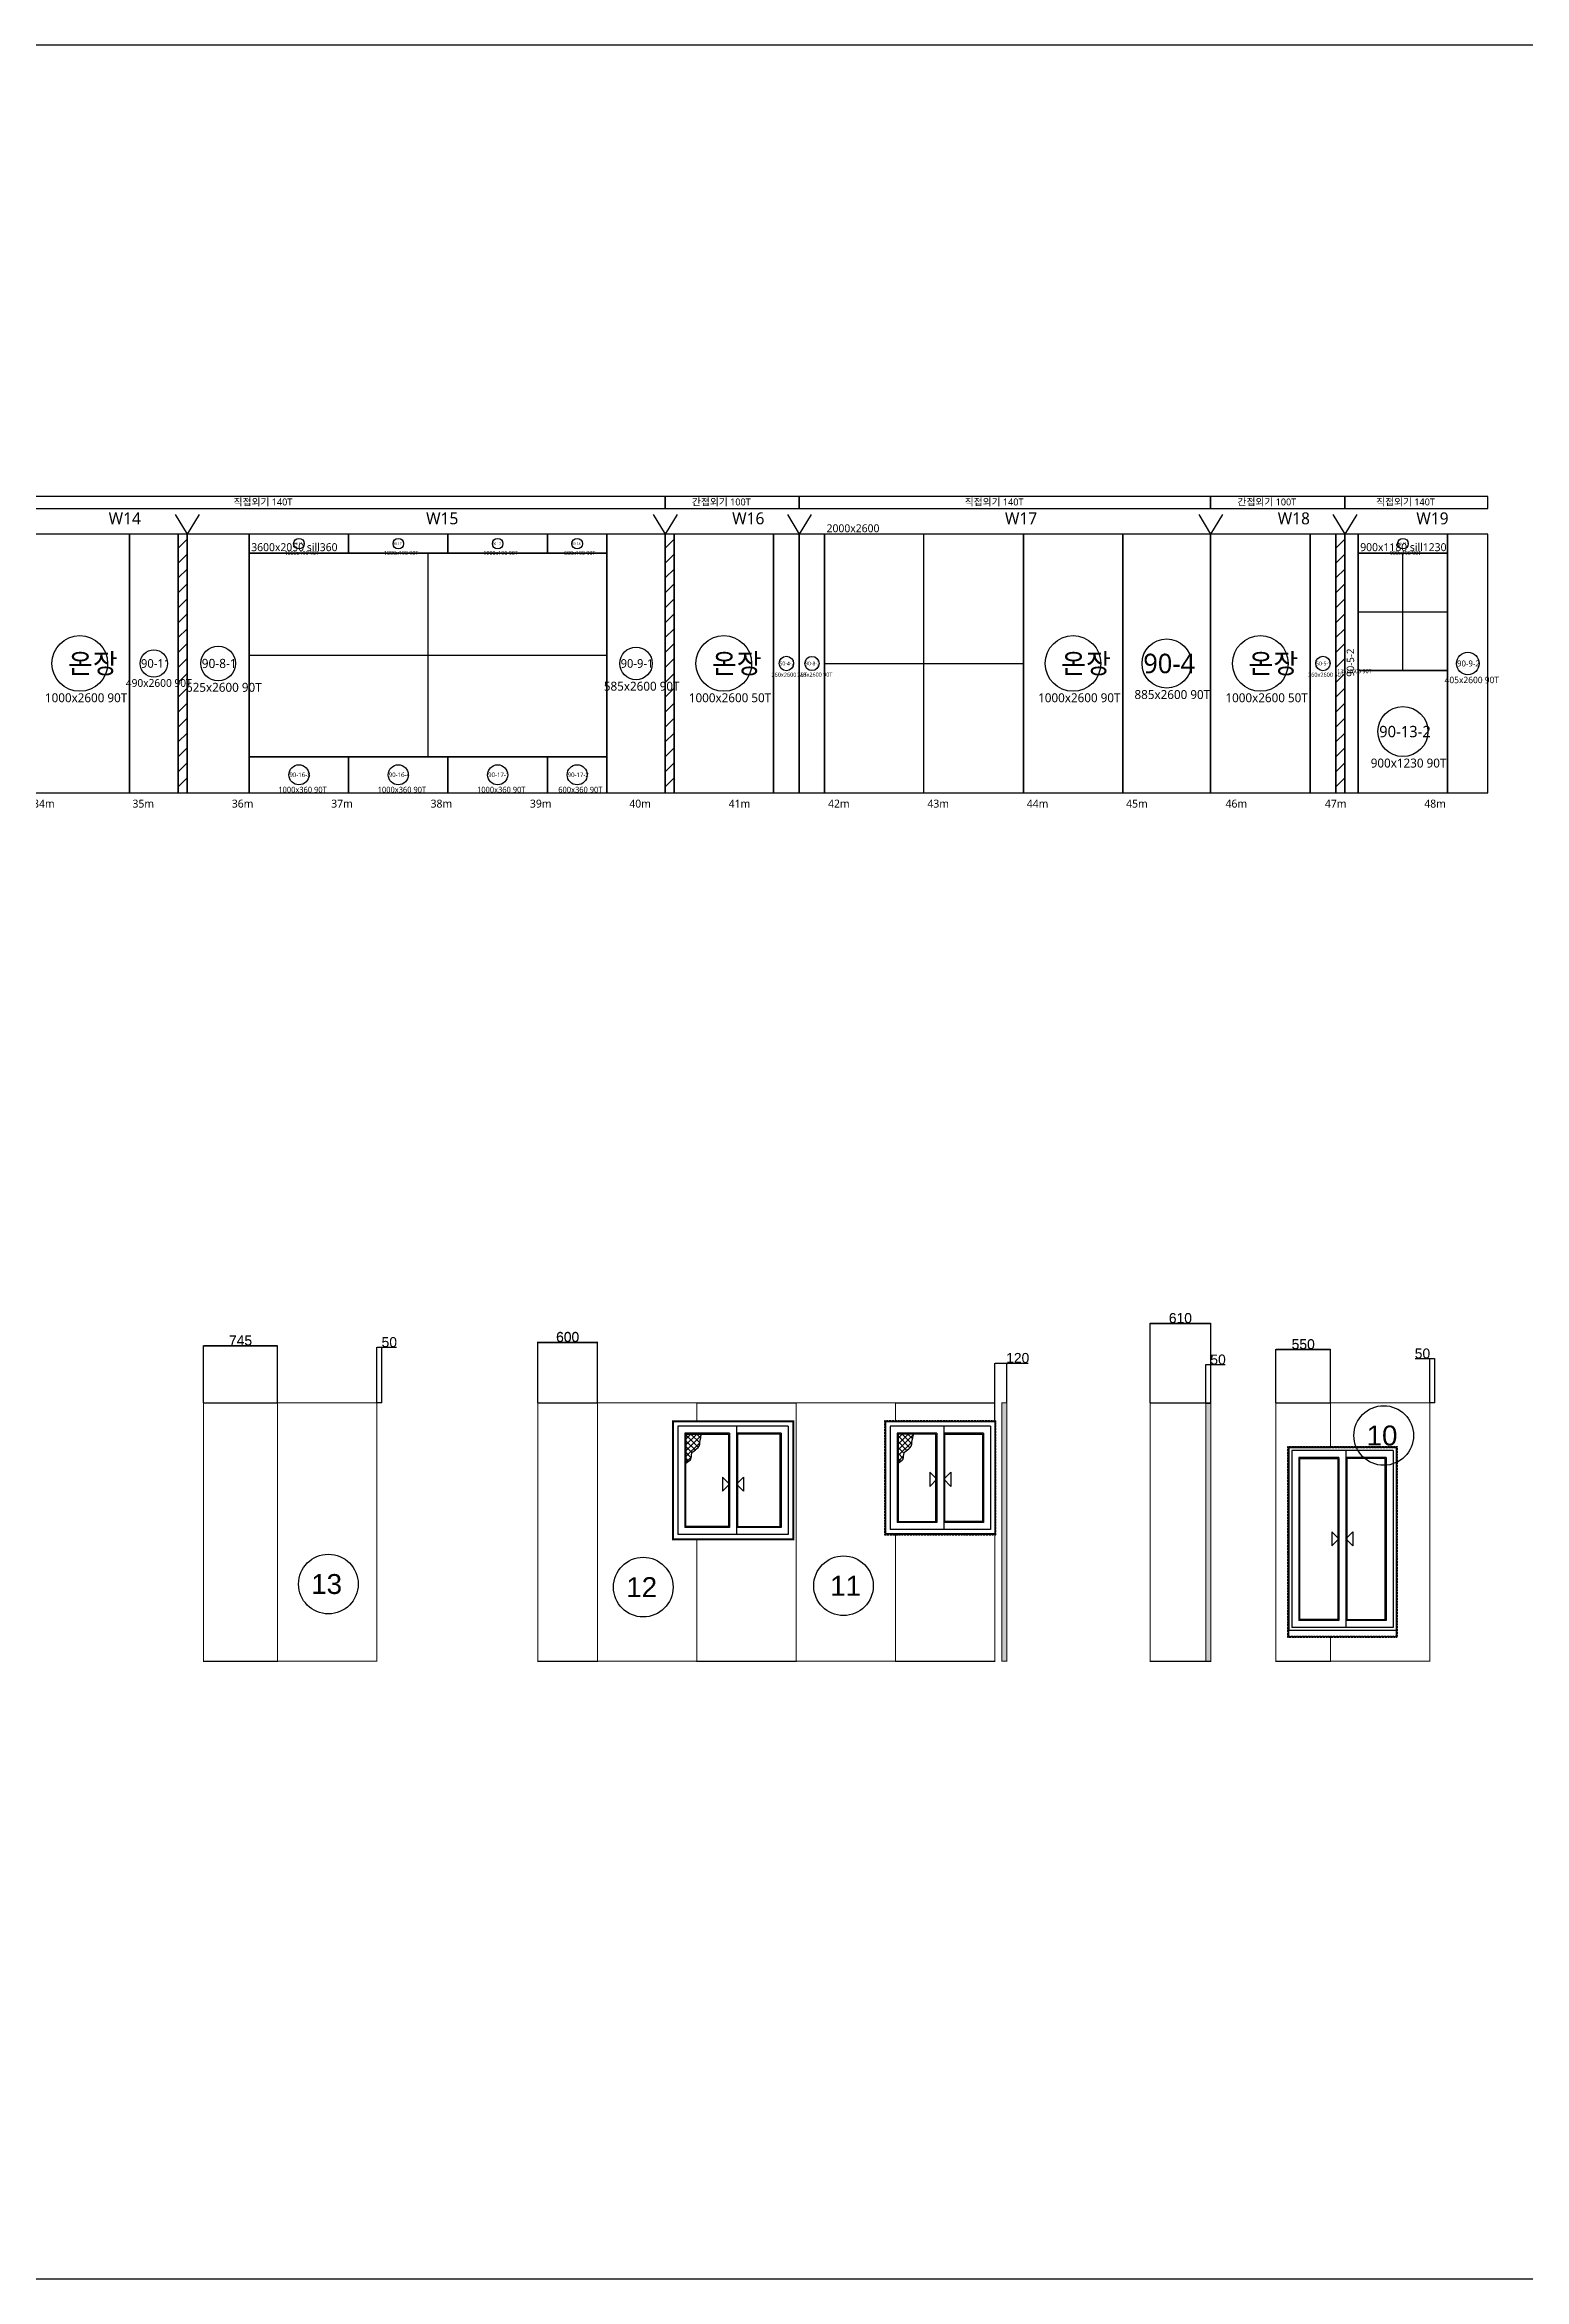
# Model space of a CAD drawing. Header units: millimetres. Extents: x 55547 to 190849, y 191990 to 326950.
# Drawn here: x 94617 to 109507, y 304468 to 326950 of the extents above; entities that cross this region are included whole.
import ezdxf
from ezdxf.enums import TextEntityAlignment as Align

# ---------------------------------------------------------------- set-up
doc = ezdxf.new("R2010")
doc.units = ezdxf.units.MM
doc.linetypes.add('HID', pattern=[3, 2, -1])
doc.layers.get('Defpoints').update_dxf_attribs({"color": 144})
for name, color, linetype in [('000_50T 1pcs', 3, 'Continuous'), ('000_50T 갯수', 2, 'Continuous'), ('000_삭제분', 4, 'Continuous'), ('AA-DWXM-WIND', 4, 'Continuous'), ('ELEV_INSUL', 4, 'Continuous'), ('ELEV_INSUL_LAP', 30, 'Continuous'), ('ELEV_INSUL_TXT', 2, 'Continuous'), ('ELEV_OUTLINE', 7, 'Continuous'), ('ELEV_TEXT', 7, 'Continuous'), ('ELEV_WALL_DIV', 8, 'Continuous'), ('ELEV_WINDOW', 5, 'Continuous'), ('HAT', 9, 'Continuous'), ('WID', 4, 'Continuous')]:
    doc.layers.add(name, color=color, linetype=linetype)
doc.styles.add('ELEV_KR', font='malgun.ttf')
doc.styles.get("Standard").update_dxf_attribs({"font": 'arial.ttf'})
doc.dimstyles.new('ISO-25', dxfattribs={"dimtxt": 2.5, "dimasz": 2.5, "dimexe": 1.25, "dimexo": 0.625, "dimtad": 1, "dimtxsty": 'Standard', "dimcen": 2.5, "dimadec": 0, "dimazin": 0, "dimtfac": 1, "dimtmove": 0, "dimatfit": 3, "dimfxl": 1, "dimarcsym": 0})

# ---------------------------------------------------------------- blocks, each defined once
blk = doc.blocks.new('*D562')
at = {"layer": '000_50T 1pcs', "color": 0, "lineweight": -2, "transparency": 16777216}
for p, q in [((108557, 313730), (108410, 313730)), ((108557, 313287), (108557, 313731)), ((108604, 313730), (108559, 313730)), ((108607, 313287), (108607, 313731))]:
    blk.add_line(p, q, dxfattribs=at)
at = {"layer": '000_50T 1pcs', "color": 0, "transparency": 16777216}
for points in [[(108559, 313730), (108559, 313729), (108557, 313730)], [(108604, 313730), (108604, 313729), (108607, 313730)]]:
    blk.add_solid(points, dxfattribs=at)
at = {"layer": 'Defpoints', "color": 0, "transparency": 16777216}
for p in [(108557, 313730), (108557, 313286), (108607, 313286)]:
    blk.add_point(p, dxfattribs=at)
at = {"layer": '000_50T 1pcs', "color": 0, "lineweight": 30, "transparency": 16777216, "insert": (108482, 313782), "char_height": 100, "attachment_point": 5}
blk.add_mtext('50', dxfattribs=at)
blk = doc.blocks.new('*D563')
at = {"layer": '000_50T 1pcs', "color": 0, "lineweight": -2, "transparency": 16777216}
for p, q in [((107007, 313287), (107007, 313826)), ((107009, 313825), (107554, 313825)), ((107557, 313287), (107557, 313826))]:
    blk.add_line(p, q, dxfattribs=at)
at = {"layer": '000_50T 1pcs', "color": 0, "transparency": 16777216}
for points in [[(107009, 313825), (107009, 313824), (107007, 313825)], [(107554, 313825), (107554, 313824), (107557, 313825)]]:
    blk.add_solid(points, dxfattribs=at)
at = {"layer": 'Defpoints', "color": 0, "transparency": 16777216}
for p in [(107557, 313825), (107007, 313286), (107557, 313286)]:
    blk.add_point(p, dxfattribs=at)
at = {"layer": '000_50T 1pcs', "color": 0, "lineweight": 30, "transparency": 16777216, "insert": (107282, 313876), "char_height": 100, "attachment_point": 5}
blk.add_mtext('550', dxfattribs=at)
blk = doc.blocks.new('*D564')
at = {"layer": '000_50T 1pcs', "color": 0, "lineweight": -2, "transparency": 16777216}
for p, q in [((106301, 313287), (106301, 313671)), ((106303, 313670), (106348, 313670)), ((106351, 313287), (106351, 313671)), ((106351, 313670), (106497, 313670))]:
    blk.add_line(p, q, dxfattribs=at)
at = {"layer": '000_50T 1pcs', "color": 0, "transparency": 16777216}
for points in [[(106303, 313670), (106303, 313669), (106301, 313670)], [(106348, 313670), (106348, 313669), (106351, 313670)]]:
    blk.add_solid(points, dxfattribs=at)
at = {"layer": 'Defpoints', "color": 0, "transparency": 16777216}
for p in [(106351, 313670), (106301, 313286), (106351, 313286)]:
    blk.add_point(p, dxfattribs=at)
at = {"layer": '000_50T 1pcs', "color": 0, "lineweight": 30, "transparency": 16777216, "insert": (106425, 313721), "char_height": 100, "attachment_point": 5}
blk.add_mtext('50', dxfattribs=at)
blk = doc.blocks.new('*D565')
at = {"layer": '000_50T 1pcs', "color": 0, "lineweight": -2, "transparency": 16777216}
for p, q in [((105741, 313287), (105741, 314089)), ((105743, 314088), (106348, 314088)), ((106351, 313287), (106351, 314089))]:
    blk.add_line(p, q, dxfattribs=at)
at = {"layer": '000_50T 1pcs', "color": 0, "transparency": 16777216}
for points in [[(105743, 314088), (105743, 314087), (105741, 314088)], [(106348, 314088), (106348, 314087), (106351, 314088)]]:
    blk.add_solid(points, dxfattribs=at)
at = {"layer": 'Defpoints', "color": 0, "transparency": 16777216}
for p in [(106351, 314088), (105741, 313286), (106351, 313286)]:
    blk.add_point(p, dxfattribs=at)
at = {"layer": '000_50T 1pcs', "color": 0, "lineweight": 30, "transparency": 16777216, "insert": (106046, 314139), "char_height": 100, "attachment_point": 5}
blk.add_mtext('610', dxfattribs=at)
blk = doc.blocks.new('*D566')
at = {"layer": '000_50T 1pcs', "color": 0, "lineweight": -2, "transparency": 16777216}
for p, q in [((104180, 313287), (104180, 313686)), ((104182, 313685), (104297, 313685)), ((104300, 313287), (104300, 313686)), ((104300, 313685), (104515, 313685))]:
    blk.add_line(p, q, dxfattribs=at)
at = {"layer": '000_50T 1pcs', "color": 0, "transparency": 16777216}
for points in [[(104182, 313686), (104182, 313685), (104180, 313685)], [(104297, 313686), (104297, 313685), (104300, 313685)]]:
    blk.add_solid(points, dxfattribs=at)
at = {"layer": 'Defpoints', "color": 0, "transparency": 16777216}
for p in [(104300, 313685), (104180, 313286), (104300, 313286)]:
    blk.add_point(p, dxfattribs=at)
at = {"layer": '000_50T 1pcs', "color": 0, "lineweight": 30, "transparency": 16777216, "insert": (104409, 313737), "char_height": 100, "attachment_point": 5}
blk.add_mtext('120', dxfattribs=at)
blk = doc.blocks.new('*D567')
at = {"layer": '000_50T 1pcs', "color": 0, "lineweight": -2, "transparency": 16777216}
for p, q in [((99580, 313287), (99580, 313898)), ((99582, 313897), (100177, 313897)), ((100180, 313287), (100180, 313898))]:
    blk.add_line(p, q, dxfattribs=at)
at = {"layer": '000_50T 1pcs', "color": 0, "transparency": 16777216}
for points in [[(99582, 313897), (99582, 313896), (99580, 313897)], [(100177, 313897), (100177, 313896), (100180, 313897)]]:
    blk.add_solid(points, dxfattribs=at)
at = {"layer": 'Defpoints', "color": 0, "transparency": 16777216}
for p in [(100180, 313897), (99580, 313286), (100180, 313286)]:
    blk.add_point(p, dxfattribs=at)
at = {"layer": '000_50T 1pcs', "color": 0, "lineweight": 30, "transparency": 16777216, "insert": (99880, 313949), "char_height": 100, "attachment_point": 5}
blk.add_mtext('600', dxfattribs=at)
blk = doc.blocks.new('*D568')
at = {"layer": '000_50T 1pcs', "color": 0, "lineweight": -2, "transparency": 16777216}
for p, q in [((96216, 313287), (96216, 313863)), ((96218, 313862), (96958, 313862)), ((96961, 313287), (96961, 313863))]:
    blk.add_line(p, q, dxfattribs=at)
at = {"layer": '000_50T 1pcs', "color": 0, "transparency": 16777216}
for points in [[(96218, 313862), (96218, 313861), (96216, 313862)], [(96958, 313862), (96958, 313861), (96961, 313862)]]:
    blk.add_solid(points, dxfattribs=at)
at = {"layer": 'Defpoints', "color": 0, "transparency": 16777216}
for p in [(96961, 313862), (96216, 313286), (96961, 313286)]:
    blk.add_point(p, dxfattribs=at)
at = {"layer": '000_50T 1pcs', "color": 0, "lineweight": 30, "transparency": 16777216, "insert": (96588, 313913), "char_height": 100, "attachment_point": 5}
blk.add_mtext('745', dxfattribs=at)
blk = doc.blocks.new('*D569')
at = {"layer": '000_50T 1pcs', "color": 0, "lineweight": -2, "transparency": 16777216}
for p, q in [((97961, 313287), (97961, 313846)), ((97963, 313845), (98008, 313845)), ((98011, 313287), (98011, 313846)), ((98011, 313845), (98157, 313845))]:
    blk.add_line(p, q, dxfattribs=at)
at = {"layer": '000_50T 1pcs', "color": 0, "transparency": 16777216}
for points in [[(97963, 313845), (97963, 313844), (97961, 313845)], [(98008, 313845), (98008, 313844), (98011, 313845)]]:
    blk.add_solid(points, dxfattribs=at)
at = {"layer": 'Defpoints', "color": 0, "transparency": 16777216}
for p in [(98011, 313845), (97961, 313286), (98011, 313286)]:
    blk.add_point(p, dxfattribs=at)
at = {"layer": '000_50T 1pcs', "color": 0, "lineweight": 30, "transparency": 16777216, "insert": (98085, 313896), "char_height": 100, "attachment_point": 5}
blk.add_mtext('50', dxfattribs=at)
blk = doc.blocks.new('*D617')
at = {"layer": '000_삭제분', "color": 0, "lineweight": -2, "transparency": 16777216}
for p, q in [((107007, 313285), (107007, 313823)), ((107009, 313822), (107554, 313822)), ((107557, 313285), (107557, 313823))]:
    blk.add_line(p, q, dxfattribs=at)
at = {"layer": '000_삭제분', "color": 0, "transparency": 16777216}
for points in [[(107009, 313823), (107009, 313822), (107007, 313822)], [(107554, 313823), (107554, 313822), (107557, 313822)]]:
    blk.add_solid(points, dxfattribs=at)
at = {"layer": 'Defpoints', "color": 0, "transparency": 16777216}
for p in [(107557, 313822), (107007, 313284), (107557, 313284)]:
    blk.add_point(p, dxfattribs=at)
at = {"layer": '000_삭제분', "color": 0, "lineweight": 30, "transparency": 16777216, "insert": (107282, 313874), "char_height": 100, "attachment_point": 5}
blk.add_mtext('550', dxfattribs=at)
blk = doc.blocks.new('*D618')
at = {"layer": '000_삭제분', "color": 0, "lineweight": -2, "transparency": 16777216}
for p, q in [((105741, 313285), (105741, 314086)), ((105743, 314085), (106348, 314085)), ((106351, 313285), (106351, 314086))]:
    blk.add_line(p, q, dxfattribs=at)
at = {"layer": '000_삭제분', "color": 0, "transparency": 16777216}
for points in [[(105743, 314086), (105743, 314085), (105741, 314085)], [(106348, 314086), (106348, 314085), (106351, 314085)]]:
    blk.add_solid(points, dxfattribs=at)
at = {"layer": 'Defpoints', "color": 0, "transparency": 16777216}
for p in [(106351, 314085), (105741, 313284), (106351, 313284)]:
    blk.add_point(p, dxfattribs=at)
at = {"layer": '000_삭제분', "color": 0, "lineweight": 30, "transparency": 16777216, "insert": (106046, 314137), "char_height": 100, "attachment_point": 5}
blk.add_mtext('610', dxfattribs=at)
blk = doc.blocks.new('*D619')
at = {"layer": '000_삭제분', "color": 0, "lineweight": -2, "transparency": 16777216}
for p, q in [((99580, 313285), (99580, 313896)), ((99582, 313894), (100177, 313894)), ((100180, 313285), (100180, 313896))]:
    blk.add_line(p, q, dxfattribs=at)
at = {"layer": '000_삭제분', "color": 0, "transparency": 16777216}
for points in [[(99582, 313895), (99582, 313894), (99580, 313894)], [(100177, 313895), (100177, 313894), (100180, 313894)]]:
    blk.add_solid(points, dxfattribs=at)
at = {"layer": 'Defpoints', "color": 0, "transparency": 16777216}
for p in [(100180, 313894), (99580, 313284), (100180, 313284)]:
    blk.add_point(p, dxfattribs=at)
at = {"layer": '000_삭제분', "color": 0, "lineweight": 30, "transparency": 16777216, "insert": (99880, 313946), "char_height": 100, "attachment_point": 5}
blk.add_mtext('600', dxfattribs=at)
blk = doc.blocks.new('*D620')
at = {"layer": '000_삭제분', "color": 0, "lineweight": -2, "transparency": 16777216}
for p, q in [((96216, 313285), (96216, 313861)), ((96218, 313859), (96958, 313859)), ((96961, 313285), (96961, 313861))]:
    blk.add_line(p, q, dxfattribs=at)
at = {"layer": '000_삭제분', "color": 0, "transparency": 16777216}
for points in [[(96218, 313860), (96218, 313859), (96216, 313859)], [(96958, 313860), (96958, 313859), (96961, 313859)]]:
    blk.add_solid(points, dxfattribs=at)
at = {"layer": 'Defpoints', "color": 0, "transparency": 16777216}
for p in [(96961, 313859), (96216, 313284), (96961, 313284)]:
    blk.add_point(p, dxfattribs=at)
at = {"layer": '000_삭제분', "color": 0, "lineweight": 30, "transparency": 16777216, "insert": (96588, 313911), "char_height": 100, "attachment_point": 5}
blk.add_mtext('745', dxfattribs=at)

msp = doc.modelspace()

# ---------------------------------------------------------------- hatches: boundary and pattern name
at = {"layer": '000_50T 1pcs', "transparency": 33554687}
h = msp.add_hatch(dxfattribs=at)
h.set_pattern_fill('HOUND', color=1)
h.set_pattern_definition([(0, (-203252.8365, 117798.23), (6.35, 1.5875), [25.4, -12.7]), (90, (-203252.8365, 117798.23), (-1.5875, -6.35), [25.4, -12.7])])
h.paths.add_polyline_path([(104249.844, 313286.429), (104299.844, 313286.429), (104299.844, 310685.804), (104249.844, 310685.804)])
h = msp.add_hatch(dxfattribs=at)
h.set_pattern_fill('HOUND', color=1)
h.set_pattern_definition([(0, (-205303.7542, 117798.23), (6.35, 1.5875), [25.4, -12.7]), (90, (-205303.7542, 117798.23), (-1.5875, -6.35), [25.4, -12.7])])
h.paths.add_polyline_path([(106300.761, 313286.429), (106350.761, 313286.429), (106350.761, 310685.804), (106300.761, 310685.804)])
at = {"layer": 'HAT'}
h = msp.add_hatch(dxfattribs=at)
h.set_pattern_fill('NET', color=256, scale=13, angle=45, style=0)
h.set_pattern_definition([(45, (160630.25, 334948.216), (-29.185832, 29.185832), []), (135, (160630.25, 334948.216), (-29.185832, -29.185832), [])])
h.paths.add_polyline_path([(101069.844, 312678.017), (101083.877, 312689.439), (101111.395, 312709.378), (101119.557, 312720.254), (101124.091, 312732.037), (101124.997, 312748.351), (101127.718, 312765.571), (101130.438, 312780.073), (101139.506, 312791.855), (101152.202, 312801.825), (101164.897, 312812.701), (101176.686, 312823.577), (101193.009, 312837.173), (101202.983, 312850.768), (101208.424, 312870.707), (101209.331, 312887.928), (101212.958, 312910.586), (101219.306, 312933.245), (101221.12, 312953.184), (101224.747, 312963.154), (101227.467, 312971.429), (101069.844, 312971.429)])
h = msp.add_hatch(dxfattribs=at)
h.set_pattern_fill('NET', color=256, scale=13, angle=45, style=0)
h.set_pattern_definition([(45, (158495.25, 334948.216), (-29.185832, 29.185832), []), (135, (158495.25, 334948.216), (-29.185832, -29.185832), [])])
h.paths.add_polyline_path([(103204.844, 312678.017), (103218.877, 312689.439), (103246.395, 312709.378), (103254.557, 312720.254), (103259.091, 312732.037), (103259.997, 312748.351), (103262.718, 312765.571), (103265.438, 312780.073), (103274.506, 312791.855), (103287.202, 312801.825), (103299.897, 312812.701), (103311.686, 312823.577), (103328.009, 312837.173), (103337.983, 312850.768), (103343.424, 312870.707), (103344.331, 312887.928), (103347.958, 312910.586), (103354.306, 312933.245), (103356.12, 312953.184), (103359.747, 312963.154), (103362.467, 312971.429), (103204.844, 312971.429)])

# ---------------------------------------------------------------- linework, layer by layer
msp.add_lwpolyline([(55546.931, 326950.214), (141092.029, 326950.214), (141092.029, 304467.681), (55546.931, 304467.681)], close=True)
at = {"layer": '000_50T 1pcs', "lineweight": 30, "const_width": 10}
for points in [[(96215.556, 313286.429), (96960.556, 313286.429), (96960.556, 310686.429), (96215.556, 310686.429)], [(99579.844, 313286.429), (100179.844, 313286.429), (100179.844, 310686.429), (99579.844, 310686.429)], [(101179.844, 313286.429), (101179.844, 313096.429), (100944.844, 313096.429), (100944.844, 311916.429), (101179.844, 311916.429), (101179.844, 310686.429), (100179.844, 310686.429), (100179.844, 313286.429)], [(102179.844, 313286.429), (101179.844, 313286.429), (101179.844, 313096.429), (102144.844, 313096.429), (102144.844, 311916.429), (101179.844, 311916.429), (101179.844, 310686.429), (102179.844, 310686.429)], [(103179.844, 313286.429), (103179.844, 313096.429), (103079.844, 313096.429), (103079.844, 311966.429), (103179.844, 311966.429), (103179.844, 310686.429), (102179.844, 310686.429), (102179.844, 313286.429)], [(103179.844, 313286.429), (104179.844, 313286.429), (104179.844, 313096.429), (103179.844, 313096.429)], [(106350.761, 313286.429), (105740.761, 313286.429), (105740.761, 310686.429), (106350.761, 310686.429)], [(107556.96, 313286.429), (107556.96, 312836.429), (107136.96, 312836.429), (107136.96, 310936.429), (107556.96, 310936.429), (107556.96, 310686.429), (107006.96, 310686.429), (107006.96, 313286.429)], [(107556.96, 312836.429), (108216.96, 312836.429), (108216.96, 310936.429), (107556.96, 310936.429), (107556.96, 310686.429), (108556.96, 310686.429), (108556.96, 313286.429), (107556.96, 313286.429)], [(104179.844, 311966.429), (103179.844, 311966.429), (103179.844, 310686.429), (104179.844, 310686.429)]]:
    msp.add_lwpolyline(points, close=True, dxfattribs=at)
at = {"layer": '000_50T 1pcs', "const_width": 10}
msp.add_lwpolyline([(97960.556, 313286.429), (97960.556, 310686.429), (96960.556, 310686.429), (96960.556, 313286.429)], close=True, dxfattribs=at)
at = {"layer": '000_50T 1pcs', "lineweight": 30}
for points in [[(98010.556, 313286.429), (97960.556, 313286.429)], [(104179.844, 313096.429), (104179.844, 313286.429)], [(106300.761, 313286.429), (106350.761, 313286.429)], [(108606.96, 313286.429), (108556.96, 313286.429)]]:
    msp.add_lwpolyline(points, dxfattribs=at)
at = {"layer": '000_50T 1pcs', "color": 1, "const_width": 10}
for points in [[(104249.844, 313286.429), (104299.844, 313286.429), (104299.844, 310685.804), (104249.844, 310685.804)], [(106300.761, 313286.429), (106350.761, 313286.429), (106350.761, 310685.804), (106300.761, 310685.804)]]:
    msp.add_lwpolyline(points, close=True, dxfattribs=at)
at = {"layer": '000_50T 갯수', "color": 2, "lineweight": 30}
for centre in [(108092.247, 312957.131), (97471.825, 311462.962), (100640.375, 311431.771), (102655.529, 311445.766)]:
    msp.add_circle(centre, 300, dxfattribs=at)
at = {"layer": '000_삭제분', "color": 1, "lineweight": 30, "const_width": 10, "elevation": 0}
for points in [[(96215.556, 313283.929), (96960.556, 313283.929), (96960.556, 310683.929), (96215.556, 310683.929)], [(99579.844, 313283.929), (100179.844, 313283.929), (100179.844, 310683.929), (99579.844, 310683.929)], [(102179.844, 313283.929), (101179.844, 313283.929), (101179.844, 313093.929), (102144.844, 313093.929), (102144.844, 311913.929), (101179.844, 311913.929), (101179.844, 310683.929), (102179.844, 310683.929)], [(103179.844, 313283.929), (104179.844, 313283.929), (104179.844, 313093.929), (103179.844, 313093.929)], [(106350.761, 313283.929), (105740.761, 313283.929), (105740.761, 310683.929), (106350.761, 310683.929)], [(107556.96, 313283.929), (107556.96, 312833.929), (107136.96, 312833.929), (107136.96, 310933.929), (107556.96, 310933.929), (107556.96, 310683.929), (107006.96, 310683.929), (107006.96, 313283.929)], [(104179.844, 311963.929), (103179.844, 311963.929), (103179.844, 310683.929), (104179.844, 310683.929)]]:
    msp.add_lwpolyline(points, close=True, dxfattribs=at)
at = {"layer": '000_삭제분', "color": 1, "lineweight": 30, "elevation": 0}
for points in [[(104179.844, 313093.929), (104179.844, 313283.929)], [(106300.761, 313283.929), (106350.761, 313283.929)]]:
    msp.add_lwpolyline(points, dxfattribs=at)
at = {"layer": 'AA-DWXM-WIND'}
for p, q in [((102144.844, 313096.429), (100944.844, 313096.429)), ((102099.844, 313051.429), (100989.844, 313051.429)), ((100989.844, 313051.429), (100989.844, 311961.429)), ((101509.844, 312981.429), (101059.844, 312981.429)), ((101059.844, 312981.429), (101059.844, 312031.429)), ((101509.844, 312981.429), (101509.844, 312031.429)), ((101579.844, 313051.429), (101579.844, 311961.429)), ((102029.844, 312981.429), (101579.844, 312981.429)), ((102029.844, 312981.429), (102029.844, 312031.429)), ((102099.844, 313051.429), (102099.844, 311961.429)), ((102144.844, 313096.429), (102144.844, 311916.429)), ((104179.844, 313096.429), (103079.844, 313096.429)), ((103079.844, 313096.429), (103079.844, 311966.429)), ((104134.844, 313051.429), (103124.844, 313051.429)), ((103124.844, 313051.429), (103124.844, 312011.429)), ((103594.844, 312981.429), (103194.844, 312981.429)), ((103194.844, 312981.429), (103194.844, 312081.429)), ((103594.844, 312981.429), (103594.844, 312081.429)), ((103664.844, 313051.429), (103664.844, 312011.429)), ((104064.844, 312981.429), (103664.844, 312981.429)), ((104064.844, 312981.429), (104064.844, 312081.429)), ((104134.844, 313051.429), (104134.844, 312011.429)), ((104179.844, 313096.429), (104179.844, 311966.429)), ((103594.844, 312081.429), (103194.844, 312081.429)), ((104064.844, 312081.429), (103664.844, 312081.429)), ((102099.844, 311961.429), (100989.844, 311961.429)), ((101509.844, 312031.429), (101059.844, 312031.429)), ((102029.844, 312031.429), (101579.844, 312031.429)), ((104179.844, 311966.429), (103079.844, 311966.429)), ((104134.844, 312011.429), (103124.844, 312011.429))]:
    msp.add_line(p, q, dxfattribs=at)
at = {"layer": 'AA-DWXM-WIND', "color": 4, "linetype": 'Continuous'}
for p, q in [((108216.96, 312836.429), (107136.96, 312836.429)), ((107136.96, 312836.429), (107136.96, 310996.429)), ((108186.96, 312806.429), (107166.96, 312806.429)), ((107166.96, 312806.429), (107166.96, 311026.429)), ((107641.96, 312736.429), (107236.96, 312736.429)), ((107236.96, 312736.429), (107236.96, 311096.429)), ((107641.96, 312736.429), (107641.96, 311096.429)), ((107711.96, 312806.429), (107711.96, 311026.429)), ((108116.96, 312736.429), (107711.96, 312736.429)), ((108116.96, 312736.429), (108116.96, 311096.429)), ((108186.96, 312806.429), (108186.96, 311026.429)), ((108216.96, 312836.429), (108216.96, 310996.429)), ((108216.96, 310996.429), (107136.96, 310996.429)), ((108186.96, 311026.429), (107166.96, 311026.429)), ((107641.96, 311096.429), (107236.96, 311096.429)), ((108116.96, 311096.429), (107711.96, 311096.429))]:
    msp.add_line(p, q, dxfattribs=at)
at = {"layer": 'AA-DWXM-WIND', "color": 7, "linetype": 'HID', "const_width": 10}
msp.add_lwpolyline([(100934.844, 311906.429), (102154.844, 311906.429), (102154.844, 313106.429), (100934.844, 313106.429)], close=True, dxfattribs=at)
at = {"layer": 'AA-DWXM-WIND', "const_width": 10}
for points in [[(100944.844, 313096.429), (100944.844, 311916.429)], [(102144.844, 311916.429), (100944.844, 311916.429)]]:
    msp.add_lwpolyline(points, dxfattribs=at)
at = {"layer": 'AA-DWXM-WIND', "color": 8, "linetype": 'Continuous'}
for points in [[(101499.844, 312041.429), (101069.844, 312041.429), (101069.844, 312971.429), (101499.844, 312971.429)], [(102019.844, 312971.429), (101589.844, 312971.429), (101589.844, 312041.429), (102019.844, 312041.429)], [(103584.844, 312971.429), (103204.844, 312971.429), (103204.844, 312091.429), (103584.844, 312091.429)], [(104054.844, 312091.429), (103674.844, 312091.429), (103674.844, 312971.429), (104054.844, 312971.429)], [(107631.96, 311106.429), (107246.96, 311106.429), (107246.96, 312726.429), (107631.96, 312726.429)], [(108106.96, 312726.429), (107721.96, 312726.429), (107721.96, 311106.429), (108106.96, 311106.429)]]:
    msp.add_lwpolyline(points, close=True, dxfattribs=at)
at = {"layer": 'AA-DWXM-WIND', "color": 7, "linetype": 'HID'}
for points in [[(104189.844, 313106.429), (103069.844, 313106.429), (103069.844, 311956.429), (104189.844, 311956.429)], [(108226.96, 310926.429), (107126.96, 310926.429), (107126.96, 312846.429), (108226.96, 312846.429)], [(108216.96, 310936.429), (107136.96, 310936.429), (107136.96, 312836.429), (108216.96, 312836.429)]]:
    msp.add_lwpolyline(points, close=True, dxfattribs=at)
at = {"layer": 'AA-DWXM-WIND', "color": 7}
for points in [[(107571.249, 311987.14), (107571.249, 311845.718), (107641.96, 311916.429)], [(107782.67, 311987.14), (107782.67, 311845.718), (107711.96, 311916.429)]]:
    msp.add_lwpolyline(points, close=True, dxfattribs=at)
at = {"layer": 'ELEV_INSUL', "color": 30}
for p, q in [((100860.574, 322404.738), (92985.574, 322404.738)), ((100860.574, 322284.738), (100860.574, 322404.738)), ((106350.574, 322404.738), (102210.574, 322404.738)), ((102210.574, 322404.738), (102210.574, 322284.738)), ((106350.574, 322284.738), (106350.574, 322404.738)), ((109140.574, 322404.738), (107700.574, 322404.738)), ((107700.574, 322404.738), (107700.574, 322284.738)), ((109140.574, 322284.738), (109140.574, 322404.738)), ((92985.574, 322284.738), (100860.574, 322284.738)), ((102210.574, 322284.738), (106350.574, 322284.738)), ((107700.574, 322284.738), (109140.574, 322284.738))]:
    msp.add_line(p, q, dxfattribs=at)
at = {"layer": 'ELEV_INSUL', "color": 5}
for p, q in [((102210.574, 322404.738), (100860.574, 322404.738)), ((100860.574, 322404.738), (100860.574, 322284.738)), ((102210.574, 322284.738), (102210.574, 322404.738)), ((107700.574, 322404.738), (106350.574, 322404.738)), ((106350.574, 322404.738), (106350.574, 322284.738)), ((107700.574, 322284.738), (107700.574, 322404.738)), ((100860.574, 322284.738), (102210.574, 322284.738)), ((106350.574, 322284.738), (107700.574, 322284.738))]:
    msp.add_line(p, q, dxfattribs=at)
at = {"layer": 'ELEV_INSUL'}
for p, q in [((95930.574, 322224.738), (96050.574, 322024.738)), ((96170.574, 322224.738), (96050.574, 322024.738)), ((100740.574, 322224.738), (100860.574, 322024.738)), ((100980.574, 322224.738), (100860.574, 322024.738)), ((102090.574, 322224.738), (102210.574, 322024.738)), ((102330.574, 322224.738), (102210.574, 322024.738)), ((106230.574, 322224.738), (106350.574, 322024.738)), ((106470.574, 322224.738), (106350.574, 322024.738)), ((107580.574, 322224.738), (107700.574, 322024.738)), ((107820.574, 322224.738), (107700.574, 322024.738))]:
    msp.add_line(p, q, dxfattribs=at)
at = {"layer": 'ELEV_INSUL', "color": 4}
for p, q in [((95470.574, 322024.738), (94470.574, 322024.738)), ((95470.574, 319424.738), (95470.574, 322024.738)), ((95960.574, 322024.738), (95470.574, 322024.738)), ((95470.574, 322024.738), (95470.574, 319424.738)), ((95960.574, 319424.738), (95960.574, 322024.738)), ((96675.574, 322024.738), (96050.574, 322024.738)), ((96050.574, 322024.738), (96050.574, 319424.738)), ((96675.574, 319424.738), (96675.574, 322024.738)), ((97675.574, 322024.738), (96675.574, 322024.738)), ((96675.574, 322024.738), (96675.574, 321834.738)), ((97675.574, 321834.738), (97675.574, 322024.738)), ((98675.574, 322024.738), (97675.574, 322024.738)), ((97675.574, 322024.738), (97675.574, 321834.738)), ((98675.574, 321834.738), (98675.574, 322024.738)), ((99675.574, 322024.738), (98675.574, 322024.738)), ((98675.574, 322024.738), (98675.574, 321834.738)), ((99675.574, 321834.738), (99675.574, 322024.738)), ((100275.574, 322024.738), (99675.574, 322024.738)), ((99675.574, 322024.738), (99675.574, 321834.738)), ((100860.574, 322024.738), (100275.574, 322024.738)), ((100275.574, 322024.738), (100275.574, 319424.738)), ((100275.574, 321834.738), (100275.574, 322024.738)), ((100860.574, 319424.738), (100860.574, 322024.738)), ((101950.574, 322024.738), (100950.574, 322024.738)), ((100950.574, 322024.738), (100950.574, 319424.738)), ((101950.574, 319424.738), (101950.574, 322024.738)), ((102210.574, 322024.738), (101950.574, 322024.738)), ((101950.574, 322024.738), (101950.574, 319424.738)), ((102210.574, 319424.738), (102210.574, 322024.738)), ((102465.574, 322024.738), (102210.574, 322024.738)), ((102210.574, 322024.738), (102210.574, 319424.738)), ((102465.574, 319424.738), (102465.574, 322024.738)), ((105465.574, 322024.738), (104465.574, 322024.738)), ((104465.574, 322024.738), (104465.574, 319424.738)), ((105465.574, 319424.738), (105465.574, 322024.738)), ((106350.574, 322024.738), (105465.574, 322024.738)), ((105465.574, 322024.738), (105465.574, 319424.738)), ((106350.574, 319424.738), (106350.574, 322024.738)), ((107350.574, 322024.738), (106350.574, 322024.738)), ((106350.574, 322024.738), (106350.574, 319424.738)), ((107350.574, 319424.738), (107350.574, 322024.738)), ((107610.574, 322024.738), (107350.574, 322024.738)), ((107350.574, 322024.738), (107350.574, 319424.738)), ((107610.574, 319424.738), (107610.574, 322024.738)), ((107835.574, 322024.738), (107700.574, 322024.738)), ((107700.574, 322024.738), (107700.574, 319424.738)), ((107835.574, 319424.738), (107835.574, 322024.738)), ((108735.574, 322024.738), (107835.574, 322024.738)), ((107835.574, 322024.738), (107835.574, 321834.738)), ((109140.574, 322024.738), (108735.574, 322024.738)), ((108735.574, 322024.738), (108735.574, 319424.738)), ((108735.574, 321834.738), (108735.574, 322024.738)), ((109140.574, 319424.738), (109140.574, 322024.738)), ((96675.574, 321834.738), (97675.574, 321834.738)), ((97675.574, 321834.738), (98675.574, 321834.738)), ((98675.574, 321834.738), (99675.574, 321834.738)), ((99675.574, 321834.738), (100275.574, 321834.738)), ((107835.574, 321834.738), (108735.574, 321834.738)), ((108735.574, 320654.738), (107835.574, 320654.738)), ((107835.574, 320654.738), (107835.574, 319424.738)), ((108735.574, 319424.738), (108735.574, 320654.738)), ((97675.574, 319784.738), (96675.574, 319784.738)), ((96675.574, 319784.738), (96675.574, 319424.738)), ((97675.574, 319424.738), (97675.574, 319784.738)), ((98675.574, 319784.738), (97675.574, 319784.738)), ((97675.574, 319784.738), (97675.574, 319424.738)), ((98675.574, 319424.738), (98675.574, 319784.738)), ((99675.574, 319784.738), (98675.574, 319784.738)), ((98675.574, 319784.738), (98675.574, 319424.738)), ((99675.574, 319424.738), (99675.574, 319784.738)), ((100275.574, 319784.738), (99675.574, 319784.738)), ((99675.574, 319784.738), (99675.574, 319424.738)), ((100275.574, 319424.738), (100275.574, 319784.738)), ((94470.574, 319424.738), (95470.574, 319424.738)), ((95470.574, 319424.738), (95960.574, 319424.738)), ((96050.574, 319424.738), (96675.574, 319424.738)), ((96675.574, 319424.738), (97675.574, 319424.738)), ((97675.574, 319424.738), (98675.574, 319424.738)), ((98675.574, 319424.738), (99675.574, 319424.738)), ((99675.574, 319424.738), (100275.574, 319424.738)), ((100275.574, 319424.738), (100860.574, 319424.738)), ((100950.574, 319424.738), (101950.574, 319424.738)), ((101950.574, 319424.738), (102210.574, 319424.738)), ((102210.574, 319424.738), (102465.574, 319424.738)), ((104465.574, 319424.738), (105465.574, 319424.738)), ((105465.574, 319424.738), (106350.574, 319424.738)), ((106350.574, 319424.738), (107350.574, 319424.738)), ((107350.574, 319424.738), (107610.574, 319424.738)), ((107700.574, 319424.738), (107835.574, 319424.738)), ((107835.574, 319424.738), (108735.574, 319424.738)), ((108735.574, 319424.738), (109140.574, 319424.738))]:
    msp.add_line(p, q, dxfattribs=at)
at = {"layer": 'ELEV_INSUL_LAP'}
for p, q in [((96050.574, 322024.738), (95960.574, 322024.738)), ((95960.574, 322024.738), (95960.574, 319424.738)), ((95960.574, 321884.738), (96050.574, 321974.738)), ((96050.574, 319424.738), (96050.574, 322024.738)), ((100950.574, 322024.738), (100860.574, 322024.738)), ((100860.574, 322024.738), (100860.574, 319424.738)), ((100860.574, 321884.738), (100950.574, 321974.738)), ((100950.574, 319424.738), (100950.574, 322024.738)), ((107700.574, 322024.738), (107610.574, 322024.738)), ((107610.574, 322024.738), (107610.574, 319424.738)), ((107610.574, 321884.738), (107700.574, 321974.738)), ((107700.574, 319424.738), (107700.574, 322024.738)), ((95960.574, 321734.738), (96050.574, 321824.738)), ((100860.574, 321734.738), (100950.574, 321824.738)), ((107610.574, 321734.738), (107700.574, 321824.738)), ((95960.574, 321584.738), (96050.574, 321674.738)), ((95960.574, 321434.738), (96050.574, 321524.738)), ((100860.574, 321584.738), (100950.574, 321674.738)), ((100860.574, 321434.738), (100950.574, 321524.738)), ((107610.574, 321584.738), (107700.574, 321674.738)), ((107610.574, 321434.738), (107700.574, 321524.738)), ((95960.574, 321284.738), (96050.574, 321374.738)), ((100860.574, 321284.738), (100950.574, 321374.738)), ((107610.574, 321284.738), (107700.574, 321374.738)), ((95960.574, 321134.738), (96050.574, 321224.738)), ((95960.574, 320984.738), (96050.574, 321074.738)), ((100860.574, 321134.738), (100950.574, 321224.738)), ((100860.574, 320984.738), (100950.574, 321074.738)), ((107610.574, 321134.738), (107700.574, 321224.738)), ((107610.574, 320984.738), (107700.574, 321074.738)), ((95960.574, 320834.738), (96050.574, 320924.738)), ((100860.574, 320834.738), (100950.574, 320924.738)), ((107610.574, 320834.738), (107700.574, 320924.738)), ((95960.574, 320684.738), (96050.574, 320774.738)), ((95960.574, 320534.738), (96050.574, 320624.738)), ((100860.574, 320684.738), (100950.574, 320774.738)), ((100860.574, 320534.738), (100950.574, 320624.738)), ((107610.574, 320684.738), (107700.574, 320774.738)), ((107610.574, 320534.738), (107700.574, 320624.738)), ((95960.574, 320384.738), (96050.574, 320474.738)), ((100860.574, 320384.738), (100950.574, 320474.738)), ((107610.574, 320384.738), (107700.574, 320474.738)), ((95960.574, 320234.738), (96050.574, 320324.738)), ((95960.574, 320084.738), (96050.574, 320174.738)), ((100860.574, 320234.738), (100950.574, 320324.738)), ((100860.574, 320084.738), (100950.574, 320174.738)), ((107610.574, 320234.738), (107700.574, 320324.738)), ((107610.574, 320084.738), (107700.574, 320174.738)), ((95960.574, 319934.738), (96050.574, 320024.738)), ((100860.574, 319934.738), (100950.574, 320024.738)), ((107610.574, 319934.738), (107700.574, 320024.738)), ((95960.574, 319784.738), (96050.574, 319874.738)), ((95960.574, 319634.738), (96050.574, 319724.738)), ((100860.574, 319784.738), (100950.574, 319874.738)), ((100860.574, 319634.738), (100950.574, 319724.738)), ((107610.574, 319784.738), (107700.574, 319874.738)), ((107610.574, 319634.738), (107700.574, 319724.738)), ((95960.574, 319484.738), (96050.574, 319574.738)), ((100860.574, 319484.738), (100950.574, 319574.738)), ((107610.574, 319484.738), (107700.574, 319574.738)), ((95960.574, 319424.738), (96050.574, 319424.738)), ((100860.574, 319424.738), (100950.574, 319424.738)), ((107610.574, 319424.738), (107700.574, 319424.738))]:
    msp.add_line(p, q, dxfattribs=at)
at = {"layer": 'ELEV_INSUL_TXT', "color": 6}
for centre, radius in [((97175.574, 321929.738), 53.2), ((98175.574, 321929.738), 53.2), ((99175.574, 321929.738), 53.2), ((99975.574, 321929.738), 53.2), ((108285.574, 321929.738), 53.2), ((94970.574, 320724.738), 280), ((95715.574, 320724.738), 137.2), ((96363.074, 320724.738), 175), ((100568.074, 320724.738), 163.8), ((104965.574, 320724.738), 280), ((105908.074, 320724.738), 247.8), ((108938.074, 320724.738), 113.4), ((102338.074, 320724.738), 71.4), ((108285.574, 320039.738), 252), ((97175.574, 319604.738), 100.8), ((98175.574, 319604.738), 100.8), ((99175.574, 319604.738), 100.8), ((99975.574, 319604.738), 100.8)]:
    msp.add_circle(centre, radius, dxfattribs=at)
at = {"layer": 'ELEV_INSUL_TXT', "color": 3}
for centre, radius in [((101450.574, 320724.738), 280), ((106850.574, 320724.738), 280), ((102080.574, 320724.738), 72.8), ((107480.574, 320724.738), 72.8)]:
    msp.add_circle(centre, radius, dxfattribs=at)
at = {"layer": 'ELEV_OUTLINE'}
for p, q in [((109140.574, 322024.738), (60500.574, 322024.738)), ((109140.574, 319424.738), (109140.574, 322024.738)), ((60500.574, 319424.738), (109140.574, 319424.738))]:
    msp.add_line(p, q, dxfattribs=at)
at = {"layer": 'ELEV_WALL_DIV'}
for p, q in [((96050.574, 319424.738), (96050.574, 322024.738)), ((100860.574, 319424.738), (100860.574, 322024.738)), ((102210.574, 319424.738), (102210.574, 322024.738)), ((106350.574, 319424.738), (106350.574, 322024.738)), ((107700.574, 319424.738), (107700.574, 322024.738))]:
    msp.add_line(p, q, dxfattribs=at)
at = {"layer": 'ELEV_WINDOW'}
for p, q in [((104465.574, 322024.738), (102465.574, 322024.738)), ((102465.574, 322024.738), (102465.574, 319424.738)), ((103465.574, 319424.738), (103465.574, 322024.738)), ((104465.574, 319424.738), (104465.574, 322024.738)), ((100275.574, 321834.738), (96675.574, 321834.738)), ((96675.574, 321834.738), (96675.574, 319784.738)), ((98475.574, 319784.738), (98475.574, 321834.738)), ((100275.574, 319784.738), (100275.574, 321834.738)), ((108735.574, 321834.738), (107835.574, 321834.738)), ((107835.574, 321834.738), (107835.574, 320654.738)), ((108285.574, 320654.738), (108285.574, 321834.738)), ((108735.574, 320654.738), (108735.574, 321834.738)), ((107835.574, 321244.738), (108735.574, 321244.738)), ((96675.574, 320809.738), (100275.574, 320809.738)), ((102465.574, 320724.738), (104465.574, 320724.738)), ((107835.574, 320654.738), (108735.574, 320654.738)), ((96675.574, 319784.738), (100275.574, 319784.738)), ((102465.574, 319424.738), (104465.574, 319424.738))]:
    msp.add_line(p, q, dxfattribs=at)
at = {"layer": 'HAT'}
for points in [[(101069.844, 312678.017), (101083.877, 312689.439), (101111.395, 312709.378), (101119.557, 312720.254), (101124.091, 312732.037), (101124.997, 312748.351), (101127.718, 312765.571), (101130.438, 312780.073), (101139.506, 312791.855), (101152.202, 312801.825), (101164.897, 312812.701), (101176.686, 312823.577), (101193.009, 312837.173), (101202.983, 312850.768), (101208.424, 312870.707), (101209.331, 312887.928), (101212.958, 312910.586), (101219.306, 312933.245), (101221.12, 312953.184), (101224.747, 312963.154), (101227.467, 312971.429), (101069.844, 312971.429)], [(103204.844, 312678.017), (103218.877, 312689.439), (103246.395, 312709.378), (103254.557, 312720.254), (103259.091, 312732.037), (103259.997, 312748.351), (103262.718, 312765.571), (103265.438, 312780.073), (103274.506, 312791.855), (103287.202, 312801.825), (103299.897, 312812.701), (103311.686, 312823.577), (103328.009, 312837.173), (103337.983, 312850.768), (103343.424, 312870.707), (103344.331, 312887.928), (103347.958, 312910.586), (103354.306, 312933.245), (103356.12, 312953.184), (103359.747, 312963.154), (103362.467, 312971.429), (103204.844, 312971.429)]]:
    msp.add_lwpolyline(points, close=True, dxfattribs=at)
at = {"layer": 'WID', "color": 7}
for points in [[(101439.133, 312537.14), (101439.133, 312395.718), (101509.844, 312466.429)], [(101650.554, 312537.14), (101650.554, 312395.718), (101579.844, 312466.429)], [(103524.133, 312587.14), (103524.133, 312445.718), (103594.844, 312516.429)], [(103735.554, 312587.14), (103735.554, 312445.718), (103664.844, 312516.429)]]:
    msp.add_lwpolyline(points, close=True, dxfattribs=at)

# ---------------------------------------------------------------- texts
at = {"layer": '000_50T 갯수', "color": 2, "lineweight": 30}
for s, p in [('10', (108075.193, 312957.131)), ('13', (97454.09, 311462.962)), ('12', (100624.686, 311431.771)), ('11', (102676.402, 311445.766))]:
    msp.add_text(s, height=200, dxfattribs=at).set_placement(p, align=Align.MIDDLE_CENTER)
at = {"layer": 'ELEV_INSUL_TXT', "style": 'ELEV_KR'}
for s, height, p in [('직접외기 140T', 70, (96518.074, 322314.738)), ('간접외기 100T', 70, (101130.574, 322314.738)), ('직접외기 140T', 70, (103875.574, 322314.738)), ('간접외기 100T', 70, (106620.574, 322314.738)), ('직접외기 140T', 70, (108015.574, 322314.738)), ('1000x190 90T', 40, (97031.574, 321816.538)), ('1000x190 90T', 40, (98031.574, 321816.538)), ('1000x190 90T', 40, (99031.574, 321816.538)), ('600x190 90T', 40, (99843.574, 321816.538)), ('900x190 90T', 40, (108153.574, 321816.538)), ('260x2600 50T', 41.6, (101930.814, 320590.338)), ('255x2600 90T', 40.8, (102191.194, 320592.538)), ('260x2600 50T', 41.6, (107330.814, 320590.338)), ('135x2600 90T', 40, (107624.074, 320626.938)), ('1000x2600 90T', 90, (94619.574, 320334.738)), ('490x2600 90T', 78.4, (95433.334, 320489.138)), ('625x2600 90T', 90, (96039.074, 320439.738)), ('585x2600 90T', 90, (100244.074, 320450.938)), ('1000x2600 50T', 90, (101099.574, 320334.738)), ('1000x2600 90T', 90, (104614.574, 320334.738)), ('885x2600 90T', 90, (105584.074, 320366.938)), ('1000x2600 50T', 90, (106499.574, 320334.738)), ('405x2600 90T', 64.8, (108704.794, 320526.538)), ('900x1230 90T', 90, (107961.574, 319677.738)), ('1000x360 90T', 57.6, (96968.214, 319426.338)), ('1000x360 90T', 57.6, (97968.214, 319426.338)), ('1000x360 90T', 57.6, (98968.214, 319426.338)), ('600x360 90T', 57.6, (99785.494, 319426.338))]:
    msp.add_text(s, height=height, dxfattribs=at).set_placement(p)
at = {"layer": 'ELEV_INSUL_TXT', "color": 6, "style": 'ELEV_KR'}
for s, height, p in [('90-17-6', 24.0667, (97125.034, 321917.704)), ('90-17-7', 24.0667, (98125.034, 321917.704)), ('90-17-8', 24.0667, (99125.034, 321917.704)), ('90-18-1', 24.0667, (99925.034, 321917.704)), ('90-17-9', 24.0667, (108235.034, 321917.704)), ('온장', 200, (94850.574, 320624.738)), ('온장', 200, (104845.574, 320624.738)), ('90-4', 196.175, (105672.664, 320626.65)), ('90-11', 86.8933, (95585.234, 320681.291)), ('90-8-1', 92.3611, (96196.824, 320678.557)), ('90-9-1', 86.45, (100412.464, 320681.513)), ('90-8-2', 37.6833, (102270.244, 320705.896)), ('90-9-2', 59.85, (108830.344, 320694.813)), ('90-13-2', 114, (108046.174, 319982.738)), ('90-16-3', 45.6, (97079.814, 319581.938)), ('90-16-4', 45.6, (98079.814, 319581.938)), ('90-17-1', 45.6, (99079.814, 319581.938)), ('90-17-2', 45.6, (99879.814, 319581.938))]:
    msp.add_text(s, height=height, dxfattribs=at).set_placement(p)
at = {"layer": 'ELEV_INSUL_TXT', "color": 3, "style": 'ELEV_KR'}
for s, height, p in [('온장', 200, (101330.574, 320624.738)), ('온장', 200, (106730.574, 320624.738)), ('50-4-2', 38.4222, (102011.414, 320705.527)), ('50-5-1', 38.4222, (107411.414, 320705.527))]:
    msp.add_text(s, height=height, dxfattribs=at).set_placement(p)
at = {"layer": 'ELEV_INSUL_TXT', "color": 6, "style": 'ELEV_KR'}
msp.add_text('90-5-2', height=74.25, rotation=90, dxfattribs=at).set_placement((107794.062, 320591.088))
at = {"layer": 'ELEV_TEXT', "style": 'ELEV_KR'}
for s, height, p in [('W14', 120, (95260.574, 322124.738)), ('W15', 120, (98455.574, 322124.738)), ('W16', 120, (101535.574, 322124.738)), ('W17', 120, (104280.574, 322124.738)), ('W18', 120, (107025.574, 322124.738)), ('W19', 120, (108420.574, 322124.738)), ('2000x2600', 80, (102485.574, 322044.738)), ('3600x2050 sill360', 80, (96695.574, 321854.738)), ('900x1180 sill1230', 80, (107855.574, 321854.738)), ('34m', 80, (94500.574, 319274.738)), ('35m', 80, (95500.574, 319274.738)), ('36m', 80, (96500.574, 319274.738)), ('37m', 80, (97500.574, 319274.738)), ('38m', 80, (98500.574, 319274.738)), ('39m', 80, (99500.574, 319274.738)), ('40m', 80, (100500.574, 319274.738)), ('41m', 80, (101500.574, 319274.738)), ('42m', 80, (102500.574, 319274.738)), ('43m', 80, (103500.574, 319274.738)), ('44m', 80, (104500.574, 319274.738)), ('45m', 80, (105500.574, 319274.738)), ('46m', 80, (106500.574, 319274.738)), ('47m', 80, (107500.574, 319274.738)), ('48m', 80, (108500.574, 319274.738))]:
    msp.add_text(s, height=height, dxfattribs=at).set_placement(p)

# ---------------------------------------------------------------- dimensions: what is measured, and where the dimension line sits
at = {"layer": '000_50T 1pcs', "lineweight": 30}
for base, p1, p2, picture, middle in [((106350.761, 314087.726), (105740.761, 313286.429), (106350.761, 313286.429), '*D565', (106045.761, 314139.408)), ((96960.556, 313861.895), (96215.556, 313286.429), (96960.556, 313286.429), '*D568', (96588.056, 313913.373)), ((98010.556, 313844.675), (97960.556, 313286.429), (98010.556, 313286.429), '*D569', (98085.133, 313896.357)), ((100179.844, 313896.822), (99579.844, 313286.429), (100179.844, 313286.429), '*D567', (99879.844, 313948.504)), ((107556.96, 313824.599), (107006.96, 313286.429), (107556.96, 313286.429), '*D563', (107281.96, 313876.281)), ((104299.844, 313685.192), (104179.844, 313286.429), (104299.844, 313286.429), '*D566', (104408.562, 313736.874)), ((106350.761, 313669.616), (106300.761, 313286.429), (106350.761, 313286.429), '*D564', (106425.339, 313721.299)), ((108556.96, 313729.864), (108606.96, 313286.429), (108556.96, 313286.429), '*D562', (108482.382, 313781.546))]:
    dim = msp.add_linear_dim(base=base, p1=p1, p2=p2, angle=180, dimstyle='ISO-25', override={"dimtxt": 100}, dxfattribs=at)
    dim.commit()
    dim.dimension.update_dxf_attribs({"geometry": picture, "text_midpoint": middle})
at = {"layer": '000_삭제분', "color": 1, "lineweight": 30}
for base, p1, p2, picture, middle in [((106350.761, 314085.226, 0), (105740.761, 313283.929, 0), (106350.761, 313283.929, 0), '*D618', (106045.761, 314136.908, 0)), ((96960.556, 313859.395, 0), (96215.556, 313283.929, 0), (96960.556, 313283.929, 0), '*D620', (96588.056, 313910.873, 0)), ((100179.844, 313894.322, 0), (99579.844, 313283.929, 0), (100179.844, 313283.929, 0), '*D619', (99879.844, 313946.004, 0)), ((107556.96, 313822.099, 0), (107006.96, 313283.929, 0), (107556.96, 313283.929, 0), '*D617', (107281.96, 313873.781, 0))]:
    dim = msp.add_linear_dim(base=base, p1=p1, p2=p2, angle=180, dimstyle='ISO-25', override={"dimtxt": 100}, dxfattribs=at)
    dim.commit()
    dim.dimension.update_dxf_attribs({"geometry": picture, "text_midpoint": middle})

doc.saveas('drawing.dxf')
